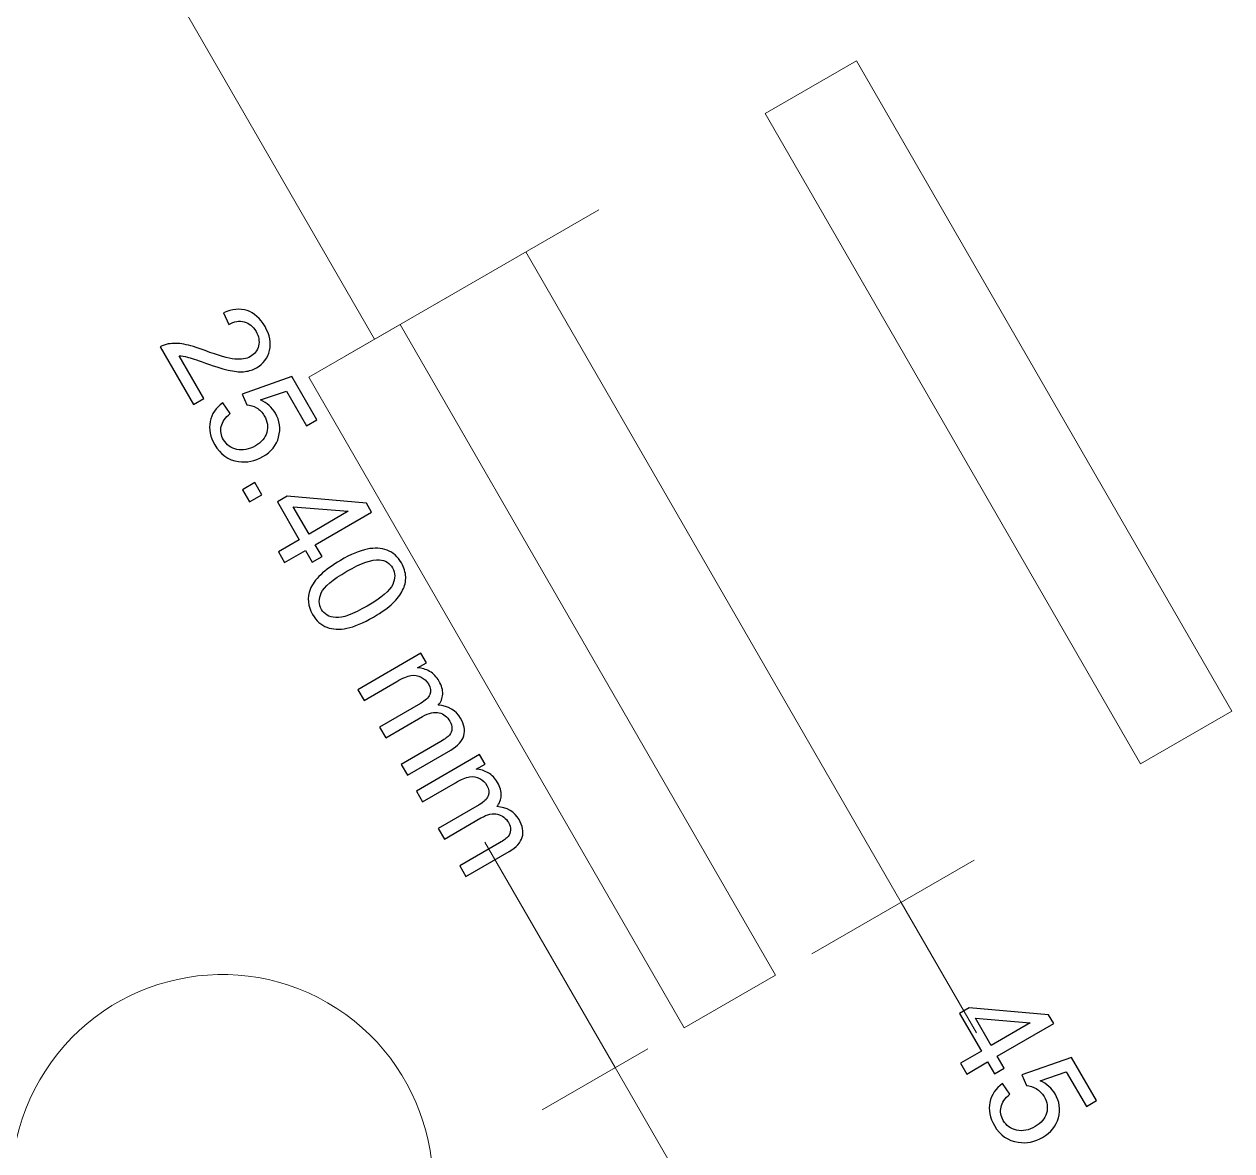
# Model space of a CAD drawing. Header units: millimetres. Extents: x -819 to 558, y -342 to 336.
# Drawn here: x 370.7 to 443.5, y -231.5 to -163.6 of the extents above; entities that cross this region are included whole.
import ezdxf

# ---------------------------------------------------------------- set-up
doc = ezdxf.new("R2010")
doc.units = ezdxf.units.MM
doc.header["$MEASUREMENT"] = 0
doc.layers.add('#Layer 1', color=7, linetype='Continuous')

msp = doc.modelspace()

# ---------------------------------------------------------------- linework, layer by layer
at = {"layer": '#Layer 1', "color": 250, "lineweight": 20}
for points in [[(391.8096, -182.6272), (391.8096, -182.6272), (372.7597, -149.632), (372.7597, -149.632)], [(395.55, -180.4678), (395.55, -180.4678), (405.3278, -174.8226), (405.3278, -174.8226)], [(400.9284, -177.3626), (400.9284, -177.3626), (423.5556, -216.5537), (423.5556, -216.5537)], [(390.0508, -183.6427), (390.0508, -183.6427), (396.209, -180.0872), (396.209, -180.0872)], [(406.3156, -226.5073), (406.3156, -226.5073), (398.4709, -212.9201), (398.4709, -212.9201)], [(418.1772, -219.6589), (418.1772, -219.6589), (427.955, -214.0137), (427.955, -214.0137)], [(423.5556, -216.5537), (423.5556, -216.5537), (428.0942, -224.4148), (428.0942, -224.4148)], [(408.2784, -225.374), (408.2784, -225.374), (401.9162, -229.0473), (401.9162, -229.0473)], [(406.3156, -226.5073), (406.3156, -226.5073), (419.0159, -248.5045), (419.0159, -248.5045)]]:
    msp.add_open_spline(points, degree=3, dxfattribs=at)
at = {"layer": '#Layer 1', "color": 22, "lineweight": 9}
for points, knots in [([(420.857, -165.845), (420.857, -165.845), (420.857, -165.845), (420.857, -165.845), (420.857, -165.845), (420.857, -165.845), (415.3577, -169.0201), (415.3577, -169.0201)], [0, 0, 0, 0, 0.5, 0.5, 0.5, 0.5, 1, 1, 1, 1]), ([(393.3506, -181.7376), (393.3506, -181.7376), (387.8513, -184.9128), (387.8513, -184.9128), (387.8513, -184.9128), (387.8513, -184.9128), (387.8511, -184.9127), (387.8511, -184.9127)], [0, 0, 0, 0, 0.5, 0.5, 0.5, 0.5, 1, 1, 1, 1]), ([(371.6369, -227.2473), (375.1437, -221.1732), (382.9112, -219.0918), (388.9853, -222.5988), (388.9853, -222.5988), (395.0595, -226.1058), (397.1408, -233.8733), (393.6339, -239.9474), (393.6339, -239.9474), (390.127, -246.0215), (382.3595, -248.1027), (376.2852, -244.5958), (376.2852, -244.5958), (370.2111, -241.0889), (368.1299, -233.3216), (371.6369, -227.2473)], [0, 0, 0, 0, 0.25, 0.25, 0.25, 0.25, 0.5, 0.5, 0.5, 0.5, 0.75, 0.75, 0.75, 0.75, 1, 1, 1, 1])]:
    msp.add_open_spline(points, degree=3, knots=knots, dxfattribs=at)
for points in [[(420.857, -165.845), (420.857, -165.845), (443.484, -205.036), (443.484, -205.036)], [(437.9846, -208.2112), (437.9846, -208.2112), (415.3575, -169.0204), (415.3575, -169.0204)], [(393.3503, -181.7378), (393.3503, -181.7378), (415.9775, -220.9289), (415.9775, -220.9289)], [(410.4781, -224.104), (410.4781, -224.104), (387.8511, -184.9129), (387.8511, -184.9129)], [(437.9847, -208.2115), (437.9847, -208.2115), (443.4816, -205.0375), (443.4816, -205.0375)], [(410.4781, -224.104), (410.4781, -224.104), (415.9752, -220.9301), (415.9752, -220.9301)]]:
    msp.add_open_spline(points, degree=3, dxfattribs=at)
at = {"layer": '#Layer 1', "color": 250}
for points, knots in [([(381.5212, -186.1946), (381.5212, -186.1946), (380.9016, -186.5529), (380.9016, -186.5529), (380.9016, -186.5529), (380.9016, -186.5529), (378.8936, -183.0888), (378.8936, -183.0888), (378.8936, -183.0888), (379.046, -182.9942), (379.2097, -182.9335), (379.3846, -182.9053), (379.3846, -182.9053), (379.6711, -182.8559), (379.9858, -182.8629), (380.3273, -182.925), (380.3273, -182.925), (380.6688, -182.9857), (381.095, -183.1127), (381.6086, -183.3061), (381.6086, -183.3061), (382.4059, -183.6052), (382.9999, -183.7759), (383.388, -183.8183), (383.388, -183.8183), (383.7775, -183.8592), (384.0936, -183.8097), (384.3363, -183.6687), (384.3363, -183.6687), (384.5917, -183.5219), (384.754, -183.306), (384.8231, -183.021), (384.8231, -183.021), (384.8923, -182.7373), (384.8429, -182.4494), (384.6721, -182.1559), (384.6721, -182.1559), (384.4929, -181.8455), (384.2558, -181.6521), (383.9623, -181.5746), (383.9623, -181.5746), (383.6689, -181.4955), (383.357, -181.5506), (383.0268, -181.7397), (383.0268, -181.7397), (383.0268, -181.7397), (382.7106, -181.0383), (382.7106, -181.0383), (382.7106, -181.0383), (383.2314, -180.797), (383.7055, -180.7505), (384.1358, -180.8958), (384.1358, -180.8958), (384.5649, -181.0411), (384.9247, -181.3629), (385.214, -181.861), (385.214, -181.861), (385.5047, -182.3647), (385.5964, -182.8431), (385.4877, -183.2975), (385.4877, -183.2975), (385.3791, -183.7533), (385.1181, -184.1004), (384.706, -184.3389), (384.706, -184.3389), (384.4957, -184.4603), (384.2643, -184.5365), (384.0131, -184.569), (384.0131, -184.569), (383.7606, -184.6), (383.4642, -184.5816), (383.1242, -184.5125), (383.1242, -184.5125), (382.7854, -184.4434), (382.2859, -184.291), (381.627, -184.0552), (381.627, -184.0552), (381.0795, -183.8564), (380.7154, -183.7364), (380.5361, -183.6941), (380.5361, -183.6941), (380.3569, -183.6517), (380.189, -183.6277), (380.031, -183.6235), (380.031, -183.6235), (380.031, -183.6235), (381.5212, -186.1946), (381.5212, -186.1946)], [0, 0, 0, 0, 0.0454545, 0.0454545, 0.0454545, 0.0454545, 0.0909091, 0.0909091, 0.0909091, 0.0909091, 0.1363636, 0.1363636, 0.1363636, 0.1363636, 0.1818182, 0.1818182, 0.1818182, 0.1818182, 0.2272727, 0.2272727, 0.2272727, 0.2272727, 0.2727273, 0.2727273, 0.2727273, 0.2727273, 0.3181818, 0.3181818, 0.3181818, 0.3181818, 0.3636364, 0.3636364, 0.3636364, 0.3636364, 0.4090909, 0.4090909, 0.4090909, 0.4090909, 0.4545455, 0.4545455, 0.4545455, 0.4545455, 0.5, 0.5, 0.5, 0.5, 0.5454545, 0.5454545, 0.5454545, 0.5454545, 0.5909091, 0.5909091, 0.5909091, 0.5909091, 0.6363636, 0.6363636, 0.6363636, 0.6363636, 0.6818182, 0.6818182, 0.6818182, 0.6818182, 0.7272727, 0.7272727, 0.7272727, 0.7272727, 0.7727273, 0.7727273, 0.7727273, 0.7727273, 0.8181818, 0.8181818, 0.8181818, 0.8181818, 0.8636364, 0.8636364, 0.8636364, 0.8636364, 0.9090909, 0.9090909, 0.9090909, 0.9090909, 0.9545455, 0.9545455, 0.9545455, 0.9545455, 1, 1, 1, 1]), ([(382.6691, -186.4527), (382.6691, -186.4527), (383.1178, -187.0961), (383.1178, -187.0961), (383.1178, -187.0961), (382.8173, -187.336), (382.6381, -187.5957), (382.5774, -187.8751), (382.5774, -187.8751), (382.5181, -188.1531), (382.5633, -188.4212), (382.7115, -188.678), (382.7115, -188.678), (382.8921, -188.9884), (383.1602, -189.1818), (383.5186, -189.2622), (383.5186, -189.2622), (383.8757, -189.3412), (384.2482, -189.2678), (384.6348, -189.0449), (384.6348, -189.0449), (385.0017, -188.8318), (385.2317, -188.5609), (385.3235, -188.2321), (385.3235, -188.2321), (385.4165, -187.9019), (385.3657, -187.5717), (385.1724, -187.2372), (385.1724, -187.2372), (385.0525, -187.0298), (384.8973, -186.8703), (384.7053, -186.7575), (384.7053, -186.7575), (384.5149, -186.646), (384.3173, -186.5853), (384.1112, -186.5768), (384.1112, -186.5768), (384.1112, -186.5768), (383.8403, -185.9277), (383.8403, -185.9277), (383.8403, -185.9277), (383.8403, -185.9277), (386.8263, -184.8736), (386.8263, -184.8736), (386.8263, -184.8736), (386.8263, -184.8736), (388.3375, -187.48), (388.3375, -187.48), (388.3375, -187.48), (388.3375, -187.48), (387.7223, -187.837), (387.7223, -187.837), (387.7223, -187.837), (387.7223, -187.837), (386.5102, -185.7457), (386.5102, -185.7457), (386.5102, -185.7457), (386.5102, -185.7457), (384.9381, -186.2791), (384.9381, -186.2791), (384.9381, -186.2791), (385.339, -186.4667), (385.6395, -186.7335), (385.8399, -187.0792), (385.8399, -187.0792), (386.1052, -187.5364), (386.1715, -188.0147), (386.0361, -188.5129), (386.0361, -188.5129), (385.902, -189.0125), (385.5859, -189.4062), (385.0878, -189.694), (385.0878, -189.694), (384.6136, -189.9691), (384.1226, -190.068), (383.6175, -189.9918), (383.6175, -189.9918), (382.9979, -189.9028), (382.5196, -189.567), (382.1823, -188.9842), (382.1823, -188.9842), (381.9057, -188.5087), (381.814, -188.0416), (381.9071, -187.5858), (381.9071, -187.5858), (381.9988, -187.1286), (382.2528, -186.7518), (382.6691, -186.4527)], [0, 0, 0, 0, 0.0454545, 0.0454545, 0.0454545, 0.0454545, 0.0909091, 0.0909091, 0.0909091, 0.0909091, 0.1363636, 0.1363636, 0.1363636, 0.1363636, 0.1818182, 0.1818182, 0.1818182, 0.1818182, 0.2272727, 0.2272727, 0.2272727, 0.2272727, 0.2727273, 0.2727273, 0.2727273, 0.2727273, 0.3181818, 0.3181818, 0.3181818, 0.3181818, 0.3636364, 0.3636364, 0.3636364, 0.3636364, 0.4090909, 0.4090909, 0.4090909, 0.4090909, 0.4545455, 0.4545455, 0.4545455, 0.4545455, 0.5, 0.5, 0.5, 0.5, 0.5454545, 0.5454545, 0.5454545, 0.5454545, 0.5909091, 0.5909091, 0.5909091, 0.5909091, 0.6363636, 0.6363636, 0.6363636, 0.6363636, 0.6818182, 0.6818182, 0.6818182, 0.6818182, 0.7272727, 0.7272727, 0.7272727, 0.7272727, 0.7727273, 0.7727273, 0.7727273, 0.7727273, 0.8181818, 0.8181818, 0.8181818, 0.8181818, 0.8636364, 0.8636364, 0.8636364, 0.8636364, 0.9090909, 0.9090909, 0.9090909, 0.9090909, 0.9545455, 0.9545455, 0.9545455, 0.9545455, 1, 1, 1, 1]), ([(383.8594, -191.6878), (383.8594, -191.6878), (384.5933, -191.2631), (384.5933, -191.2631), (384.5933, -191.2631), (384.5933, -191.2631), (385.018, -191.9968), (385.018, -191.9968), (385.018, -191.9968), (385.018, -191.9968), (384.2842, -192.4216), (384.2842, -192.4216), (384.2842, -192.4216), (384.2842, -192.4216), (383.8594, -191.6878), (383.8594, -191.6878)], [0, 0, 0, 0, 0.25, 0.25, 0.25, 0.25, 0.5, 0.5, 0.5, 0.5, 0.75, 0.75, 0.75, 0.75, 1, 1, 1, 1]), ([(386.022, -195.4267), (386.022, -195.4267), (387.2779, -194.7), (387.2779, -194.7), (387.2779, -194.7), (387.2779, -194.7), (385.9599, -192.4252), (385.9599, -192.4252), (385.9599, -192.4252), (385.9599, -192.4252), (386.5497, -192.0838), (386.5497, -192.0838), (386.5497, -192.0838), (386.5497, -192.0838), (391.332, -192.5071), (391.332, -192.5071), (391.332, -192.5071), (391.332, -192.5071), (391.6368, -193.032), (391.6368, -193.032), (391.6368, -193.032), (391.6368, -193.032), (388.2403, -195.0005), (388.2403, -195.0005), (388.2403, -195.0005), (388.2403, -195.0005), (388.6509, -195.7089), (388.6509, -195.7089), (388.6509, -195.7089), (388.6509, -195.7089), (388.061, -196.0518), (388.061, -196.0518), (388.061, -196.0518), (388.061, -196.0518), (387.6504, -195.3434), (387.6504, -195.3434), (387.6504, -195.3434), (387.6504, -195.3434), (386.3959, -196.0702), (386.3959, -196.0702), (386.3959, -196.0702), (386.3959, -196.0702), (386.022, -195.4267), (386.022, -195.4267)], [0, 0, 0, 0, 0.0909091, 0.0909091, 0.0909091, 0.0909091, 0.1818182, 0.1818182, 0.1818182, 0.1818182, 0.2727273, 0.2727273, 0.2727273, 0.2727273, 0.3636364, 0.3636364, 0.3636364, 0.3636364, 0.4545455, 0.4545455, 0.4545455, 0.4545455, 0.5454545, 0.5454545, 0.5454545, 0.5454545, 0.6363636, 0.6363636, 0.6363636, 0.6363636, 0.7272727, 0.7272727, 0.7272727, 0.7272727, 0.8181818, 0.8181818, 0.8181818, 0.8181818, 0.9090909, 0.9090909, 0.9090909, 0.9090909, 1, 1, 1, 1]), ([(387.8677, -194.357), (387.8677, -194.357), (390.23, -192.9883), (390.23, -192.9883), (390.23, -192.9883), (390.23, -192.9883), (386.9166, -192.7159), (386.9166, -192.7159), (386.9166, -192.7159), (386.9166, -192.7159), (387.8677, -194.357), (387.8677, -194.357)], [0, 0, 0, 0, 0.3333333, 0.3333333, 0.3333333, 0.3333333, 0.6666667, 0.6666667, 0.6666667, 0.6666667, 1, 1, 1, 1]), ([(389.7664, -195.943), (390.3858, -195.5846), (390.9221, -195.3588), (391.3736, -195.2671), (391.3736, -195.2671), (391.8252, -195.1768), (392.2259, -195.1965), (392.5773, -195.3292), (392.5773, -195.3292), (392.9272, -195.4618), (393.2137, -195.7187), (393.4338, -196.0997), (393.4338, -196.0997), (393.5975, -196.3818), (393.6836, -196.6613), (393.6935, -196.9392), (393.6935, -196.9392), (393.7033, -197.2172), (393.6413, -197.4868), (393.5086, -197.7478), (393.5086, -197.7478), (393.376, -198.0103), (393.1785, -198.2699), (392.9174, -198.5254), (392.9174, -198.5254), (392.6577, -198.7822), (392.2669, -199.0602), (391.7476, -199.3622), (391.7476, -199.3622), (391.1324, -199.7178), (390.5989, -199.9422), (390.1488, -200.0353), (390.1488, -200.0353), (389.6972, -200.1285), (389.2965, -200.1087), (388.9437, -199.976), (388.9437, -199.976), (388.5924, -199.8448), (388.3045, -199.5865), (388.0829, -199.2027), (388.0829, -199.2027), (387.7894, -198.6976), (387.74, -198.1952), (387.9362, -197.697), (387.9362, -197.697), (388.1718, -197.0988), (388.7813, -196.5145), (389.7664, -195.943)], [0, 0, 0, 0, 0.0833333, 0.0833333, 0.0833333, 0.0833333, 0.1666667, 0.1666667, 0.1666667, 0.1666667, 0.25, 0.25, 0.25, 0.25, 0.3333333, 0.3333333, 0.3333333, 0.3333333, 0.4166667, 0.4166667, 0.4166667, 0.4166667, 0.5, 0.5, 0.5, 0.5, 0.5833333, 0.5833333, 0.5833333, 0.5833333, 0.6666667, 0.6666667, 0.6666667, 0.6666667, 0.75, 0.75, 0.75, 0.75, 0.8333333, 0.8333333, 0.8333333, 0.8333333, 0.9166667, 0.9166667, 0.9166667, 0.9166667, 1, 1, 1, 1]), ([(390.1488, -196.6048), (389.2894, -197.1044), (388.7743, -197.5362), (388.6064, -197.9031), (388.6064, -197.9031), (388.4385, -198.2699), (388.4399, -198.6002), (388.6121, -198.8965), (388.6121, -198.8965), (388.7828, -199.1914), (389.0692, -199.3579), (389.4729, -199.3932), (389.4729, -199.3932), (389.8751, -199.4285), (390.5058, -199.1971), (391.3638, -198.7003), (391.3638, -198.7003), (392.2274, -198.1994), (392.741, -197.7676), (392.9089, -197.4007), (392.9089, -197.4007), (393.0754, -197.0352), (393.0712, -196.7022), (392.8976, -196.4016), (392.8976, -196.4016), (392.7268, -196.1067), (392.4644, -195.943), (392.1116, -195.9119), (392.1116, -195.9119), (391.6643, -195.8753), (391.0095, -196.1067), (390.1488, -196.6048)], [0, 0, 0, 0, 0.125, 0.125, 0.125, 0.125, 0.25, 0.25, 0.25, 0.25, 0.375, 0.375, 0.375, 0.375, 0.5, 0.5, 0.5, 0.5, 0.625, 0.625, 0.625, 0.625, 0.75, 0.75, 0.75, 0.75, 0.875, 0.875, 0.875, 0.875, 1, 1, 1, 1]), ([(390.8149, -203.736), (390.8149, -203.736), (394.6122, -201.5347), (394.6122, -201.5347), (394.6122, -201.5347), (394.6122, -201.5347), (394.9467, -202.1104), (394.9467, -202.1104), (394.9467, -202.1104), (394.9467, -202.1104), (394.4132, -202.4194), (394.4132, -202.4194), (394.4132, -202.4194), (394.6687, -202.4307), (394.91, -202.5027), (395.1372, -202.6354), (395.1372, -202.6354), (395.3657, -202.7666), (395.552, -202.9599), (395.6988, -203.2125), (395.6988, -203.2125), (395.8624, -203.4933), (395.9373, -203.7586), (395.9246, -204.0056), (395.9246, -204.0056), (395.9118, -204.2539), (395.823, -204.4754), (395.6564, -204.6702), (395.6564, -204.6702), (396.2731, -204.7139), (396.7218, -204.9764), (397.0012, -205.4576), (397.0012, -205.4576), (397.2186, -205.8344), (397.282, -206.1843), (397.1918, -206.5074), (397.1918, -206.5074), (397.1, -206.8306), (396.8376, -207.1185), (396.4043, -207.3697), (396.4043, -207.3697), (396.4043, -207.3697), (393.798, -208.881), (393.798, -208.881), (393.798, -208.881), (393.798, -208.881), (393.427, -208.2404), (393.427, -208.2404), (393.427, -208.2404), (393.427, -208.2404), (395.8187, -206.8546), (395.8187, -206.8546), (395.8187, -206.8546), (396.0756, -206.705), (396.2491, -206.5767), (396.3381, -206.4693), (396.3381, -206.4693), (396.427, -206.3621), (396.4749, -206.2337), (396.4806, -206.0841), (396.4806, -206.0841), (396.4862, -205.9346), (396.4453, -205.785), (396.3606, -205.6382), (396.3606, -205.6382), (396.2053, -205.3715), (395.9881, -205.2007), (395.7087, -205.1274), (395.7087, -205.1274), (395.4278, -205.054), (395.0934, -205.1302), (394.7026, -205.3574), (394.7026, -205.3574), (394.7026, -205.3574), (392.4955, -206.6359), (392.4955, -206.6359), (392.4955, -206.6359), (392.4955, -206.6359), (392.123, -205.9925), (392.123, -205.9925), (392.123, -205.9925), (392.123, -205.9925), (394.5896, -204.5615), (394.5896, -204.5615), (394.5896, -204.5615), (394.8761, -204.3965), (395.0595, -204.22), (395.1428, -204.0323), (395.1428, -204.0323), (395.2247, -203.8433), (395.1964, -203.6302), (395.0582, -203.3931), (395.0582, -203.3931), (394.9536, -203.2111), (394.8083, -203.0714), (394.6249, -202.9726), (394.6249, -202.9726), (394.44, -202.8753), (394.2355, -202.8442), (394.0125, -202.8809), (394.0125, -202.8809), (393.7881, -202.919), (393.5045, -203.0375), (393.1588, -203.2379), (393.1588, -203.2379), (393.1588, -203.2379), (391.1889, -204.3795), (391.1889, -204.3795), (391.1889, -204.3795), (391.1889, -204.3795), (390.8149, -203.736), (390.8149, -203.736)], [0, 0, 0, 0, 0.0357143, 0.0357143, 0.0357143, 0.0357143, 0.0714286, 0.0714286, 0.0714286, 0.0714286, 0.1071429, 0.1071429, 0.1071429, 0.1071429, 0.1428571, 0.1428571, 0.1428571, 0.1428571, 0.1785714, 0.1785714, 0.1785714, 0.1785714, 0.2142857, 0.2142857, 0.2142857, 0.2142857, 0.25, 0.25, 0.25, 0.25, 0.2857143, 0.2857143, 0.2857143, 0.2857143, 0.3214286, 0.3214286, 0.3214286, 0.3214286, 0.3571429, 0.3571429, 0.3571429, 0.3571429, 0.3928571, 0.3928571, 0.3928571, 0.3928571, 0.4285714, 0.4285714, 0.4285714, 0.4285714, 0.4642857, 0.4642857, 0.4642857, 0.4642857, 0.5, 0.5, 0.5, 0.5, 0.5357143, 0.5357143, 0.5357143, 0.5357143, 0.5714286, 0.5714286, 0.5714286, 0.5714286, 0.6071429, 0.6071429, 0.6071429, 0.6071429, 0.6428571, 0.6428571, 0.6428571, 0.6428571, 0.6785714, 0.6785714, 0.6785714, 0.6785714, 0.7142857, 0.7142857, 0.7142857, 0.7142857, 0.75, 0.75, 0.75, 0.75, 0.7857143, 0.7857143, 0.7857143, 0.7857143, 0.8214286, 0.8214286, 0.8214286, 0.8214286, 0.8571429, 0.8571429, 0.8571429, 0.8571429, 0.8928571, 0.8928571, 0.8928571, 0.8928571, 0.9285714, 0.9285714, 0.9285714, 0.9285714, 0.9642857, 0.9642857, 0.9642857, 0.9642857, 1, 1, 1, 1]), ([(394.3413, -209.8439), (394.3413, -209.8439), (398.1386, -207.6426), (398.1386, -207.6426), (398.1386, -207.6426), (398.1386, -207.6426), (398.4731, -208.2183), (398.4731, -208.2183), (398.4731, -208.2183), (398.4731, -208.2183), (397.9396, -208.5273), (397.9396, -208.5273), (397.9396, -208.5273), (398.1951, -208.5386), (398.4364, -208.6106), (398.6636, -208.7433), (398.6636, -208.7433), (398.8921, -208.8745), (399.0784, -209.0678), (399.2252, -209.3204), (399.2252, -209.3204), (399.3888, -209.6012), (399.4637, -209.8665), (399.451, -210.1135), (399.451, -210.1135), (399.4382, -210.3618), (399.3494, -210.5833), (399.1828, -210.7781), (399.1828, -210.7781), (399.7995, -210.8218), (400.2482, -211.0843), (400.5276, -211.5655), (400.5276, -211.5655), (400.745, -211.9423), (400.8084, -212.2922), (400.7182, -212.6153), (400.7182, -212.6153), (400.6264, -212.9385), (400.364, -213.2264), (399.9307, -213.4776), (399.9307, -213.4776), (399.9307, -213.4776), (397.3244, -214.9889), (397.3244, -214.9889), (397.3244, -214.9889), (397.3244, -214.9889), (396.9534, -214.3483), (396.9534, -214.3483), (396.9534, -214.3483), (396.9534, -214.3483), (399.3451, -212.9625), (399.3451, -212.9625), (399.3451, -212.9625), (399.602, -212.8129), (399.7755, -212.6846), (399.8645, -212.5772), (399.8645, -212.5772), (399.9534, -212.47), (400.0013, -212.3416), (400.007, -212.192), (400.007, -212.192), (400.0126, -212.0425), (399.9717, -211.8929), (399.887, -211.7461), (399.887, -211.7461), (399.7317, -211.4794), (399.5145, -211.3086), (399.2351, -211.2353), (399.2351, -211.2353), (398.9542, -211.1619), (398.6198, -211.2381), (398.229, -211.4653), (398.229, -211.4653), (398.229, -211.4653), (396.0219, -212.7438), (396.0219, -212.7438), (396.0219, -212.7438), (396.0219, -212.7438), (395.6494, -212.1004), (395.6494, -212.1004), (395.6494, -212.1004), (395.6494, -212.1004), (398.116, -210.6694), (398.116, -210.6694), (398.116, -210.6694), (398.4025, -210.5044), (398.5859, -210.3279), (398.6692, -210.1402), (398.6692, -210.1402), (398.7511, -209.9512), (398.7228, -209.7381), (398.5846, -209.501), (398.5846, -209.501), (398.48, -209.319), (398.3347, -209.1793), (398.1513, -209.0805), (398.1513, -209.0805), (397.9664, -208.9832), (397.7619, -208.9521), (397.5389, -208.9888), (397.5389, -208.9888), (397.3145, -209.0269), (397.0309, -209.1454), (396.6852, -209.3458), (396.6852, -209.3458), (396.6852, -209.3458), (394.7153, -210.4874), (394.7153, -210.4874), (394.7153, -210.4874), (394.7153, -210.4874), (394.3413, -209.8439), (394.3413, -209.8439)], [0, 0, 0, 0, 0.0357143, 0.0357143, 0.0357143, 0.0357143, 0.0714286, 0.0714286, 0.0714286, 0.0714286, 0.1071429, 0.1071429, 0.1071429, 0.1071429, 0.1428571, 0.1428571, 0.1428571, 0.1428571, 0.1785714, 0.1785714, 0.1785714, 0.1785714, 0.2142857, 0.2142857, 0.2142857, 0.2142857, 0.25, 0.25, 0.25, 0.25, 0.2857143, 0.2857143, 0.2857143, 0.2857143, 0.3214286, 0.3214286, 0.3214286, 0.3214286, 0.3571429, 0.3571429, 0.3571429, 0.3571429, 0.3928571, 0.3928571, 0.3928571, 0.3928571, 0.4285714, 0.4285714, 0.4285714, 0.4285714, 0.4642857, 0.4642857, 0.4642857, 0.4642857, 0.5, 0.5, 0.5, 0.5, 0.5357143, 0.5357143, 0.5357143, 0.5357143, 0.5714286, 0.5714286, 0.5714286, 0.5714286, 0.6071429, 0.6071429, 0.6071429, 0.6071429, 0.6428571, 0.6428571, 0.6428571, 0.6428571, 0.6785714, 0.6785714, 0.6785714, 0.6785714, 0.7142857, 0.7142857, 0.7142857, 0.7142857, 0.75, 0.75, 0.75, 0.75, 0.7857143, 0.7857143, 0.7857143, 0.7857143, 0.8214286, 0.8214286, 0.8214286, 0.8214286, 0.8571429, 0.8571429, 0.8571429, 0.8571429, 0.8928571, 0.8928571, 0.8928571, 0.8928571, 0.9285714, 0.9285714, 0.9285714, 0.9285714, 0.9642857, 0.9642857, 0.9642857, 0.9642857, 1, 1, 1, 1]), ([(427.1308, -226.2467), (427.1308, -226.2467), (428.3867, -225.52), (428.3867, -225.52), (428.3867, -225.52), (428.3867, -225.52), (427.0687, -223.2452), (427.0687, -223.2452), (427.0687, -223.2452), (427.0687, -223.2452), (427.6585, -222.9038), (427.6585, -222.9038), (427.6585, -222.9038), (427.6585, -222.9038), (432.4408, -223.3271), (432.4408, -223.3271), (432.4408, -223.3271), (432.4408, -223.3271), (432.7456, -223.8521), (432.7456, -223.8521), (432.7456, -223.8521), (432.7456, -223.8521), (429.3491, -225.8205), (429.3491, -225.8205), (429.3491, -225.8205), (429.3491, -225.8205), (429.7597, -226.5289), (429.7597, -226.5289), (429.7597, -226.5289), (429.7597, -226.5289), (429.1698, -226.8718), (429.1698, -226.8718), (429.1698, -226.8718), (429.1698, -226.8718), (428.7592, -226.1634), (428.7592, -226.1634), (428.7592, -226.1634), (428.7592, -226.1634), (427.5047, -226.8902), (427.5047, -226.8902), (427.5047, -226.8902), (427.5047, -226.8902), (427.1308, -226.2467), (427.1308, -226.2467)], [0, 0, 0, 0, 0.0909091, 0.0909091, 0.0909091, 0.0909091, 0.1818182, 0.1818182, 0.1818182, 0.1818182, 0.2727273, 0.2727273, 0.2727273, 0.2727273, 0.3636364, 0.3636364, 0.3636364, 0.3636364, 0.4545455, 0.4545455, 0.4545455, 0.4545455, 0.5454545, 0.5454545, 0.5454545, 0.5454545, 0.6363636, 0.6363636, 0.6363636, 0.6363636, 0.7272727, 0.7272727, 0.7272727, 0.7272727, 0.8181818, 0.8181818, 0.8181818, 0.8181818, 0.9090909, 0.9090909, 0.9090909, 0.9090909, 1, 1, 1, 1]), ([(428.9765, -225.177), (428.9765, -225.177), (431.3388, -223.8083), (431.3388, -223.8083), (431.3388, -223.8083), (431.3388, -223.8083), (428.0254, -223.5359), (428.0254, -223.5359), (428.0254, -223.5359), (428.0254, -223.5359), (428.9765, -225.177), (428.9765, -225.177)], [0, 0, 0, 0, 0.3333333, 0.3333333, 0.3333333, 0.3333333, 0.6666667, 0.6666667, 0.6666667, 0.6666667, 1, 1, 1, 1]), ([(429.6631, -227.4658), (429.6631, -227.4658), (430.1118, -228.1092), (430.1118, -228.1092), (430.1118, -228.1092), (429.8113, -228.3491), (429.6321, -228.6088), (429.5714, -228.8882), (429.5714, -228.8882), (429.5121, -229.1662), (429.5573, -229.4343), (429.7055, -229.6911), (429.7055, -229.6911), (429.8861, -230.0015), (430.1542, -230.1949), (430.5126, -230.2753), (430.5126, -230.2753), (430.8696, -230.3543), (431.2422, -230.2809), (431.6288, -230.058), (431.6288, -230.058), (431.9957, -229.8449), (432.2257, -229.574), (432.3175, -229.2452), (432.3175, -229.2452), (432.4105, -228.915), (432.3597, -228.5848), (432.1664, -228.2503), (432.1664, -228.2503), (432.0465, -228.0429), (431.8913, -227.8834), (431.6993, -227.7706), (431.6993, -227.7706), (431.5089, -227.6591), (431.3113, -227.5984), (431.1052, -227.5899), (431.1052, -227.5899), (431.1052, -227.5899), (430.8343, -226.9408), (430.8343, -226.9408), (430.8343, -226.9408), (430.8343, -226.9408), (433.8203, -225.8867), (433.8203, -225.8867), (433.8203, -225.8867), (433.8203, -225.8867), (435.3315, -228.4931), (435.3315, -228.4931), (435.3315, -228.4931), (435.3315, -228.4931), (434.7163, -228.8501), (434.7163, -228.8501), (434.7163, -228.8501), (434.7163, -228.8501), (433.5042, -226.7588), (433.5042, -226.7588), (433.5042, -226.7588), (433.5042, -226.7588), (431.9321, -227.2922), (431.9321, -227.2922), (431.9321, -227.2922), (432.3329, -227.4798), (432.6335, -227.7466), (432.8339, -228.0923), (432.8339, -228.0923), (433.0992, -228.5495), (433.1655, -229.0278), (433.03, -229.526), (433.03, -229.526), (432.896, -230.0256), (432.5799, -230.4193), (432.0817, -230.7071), (432.0817, -230.7071), (431.6076, -230.9822), (431.1165, -231.0811), (430.6114, -231.0049), (430.6114, -231.0049), (429.9919, -230.9159), (429.5136, -230.5801), (429.1763, -229.9973), (429.1763, -229.9973), (428.8996, -229.5218), (428.8079, -229.0547), (428.9011, -228.5989), (428.9011, -228.5989), (428.9928, -228.1417), (429.2468, -227.7649), (429.6631, -227.4658)], [0, 0, 0, 0, 0.0454545, 0.0454545, 0.0454545, 0.0454545, 0.0909091, 0.0909091, 0.0909091, 0.0909091, 0.1363636, 0.1363636, 0.1363636, 0.1363636, 0.1818182, 0.1818182, 0.1818182, 0.1818182, 0.2272727, 0.2272727, 0.2272727, 0.2272727, 0.2727273, 0.2727273, 0.2727273, 0.2727273, 0.3181818, 0.3181818, 0.3181818, 0.3181818, 0.3636364, 0.3636364, 0.3636364, 0.3636364, 0.4090909, 0.4090909, 0.4090909, 0.4090909, 0.4545455, 0.4545455, 0.4545455, 0.4545455, 0.5, 0.5, 0.5, 0.5, 0.5454545, 0.5454545, 0.5454545, 0.5454545, 0.5909091, 0.5909091, 0.5909091, 0.5909091, 0.6363636, 0.6363636, 0.6363636, 0.6363636, 0.6818182, 0.6818182, 0.6818182, 0.6818182, 0.7272727, 0.7272727, 0.7272727, 0.7272727, 0.7727273, 0.7727273, 0.7727273, 0.7727273, 0.8181818, 0.8181818, 0.8181818, 0.8181818, 0.8636364, 0.8636364, 0.8636364, 0.8636364, 0.9090909, 0.9090909, 0.9090909, 0.9090909, 0.9545455, 0.9545455, 0.9545455, 0.9545455, 1, 1, 1, 1])]:
    msp.add_open_spline(points, degree=3, knots=knots, dxfattribs=at)

doc.saveas('drawing.dxf')
